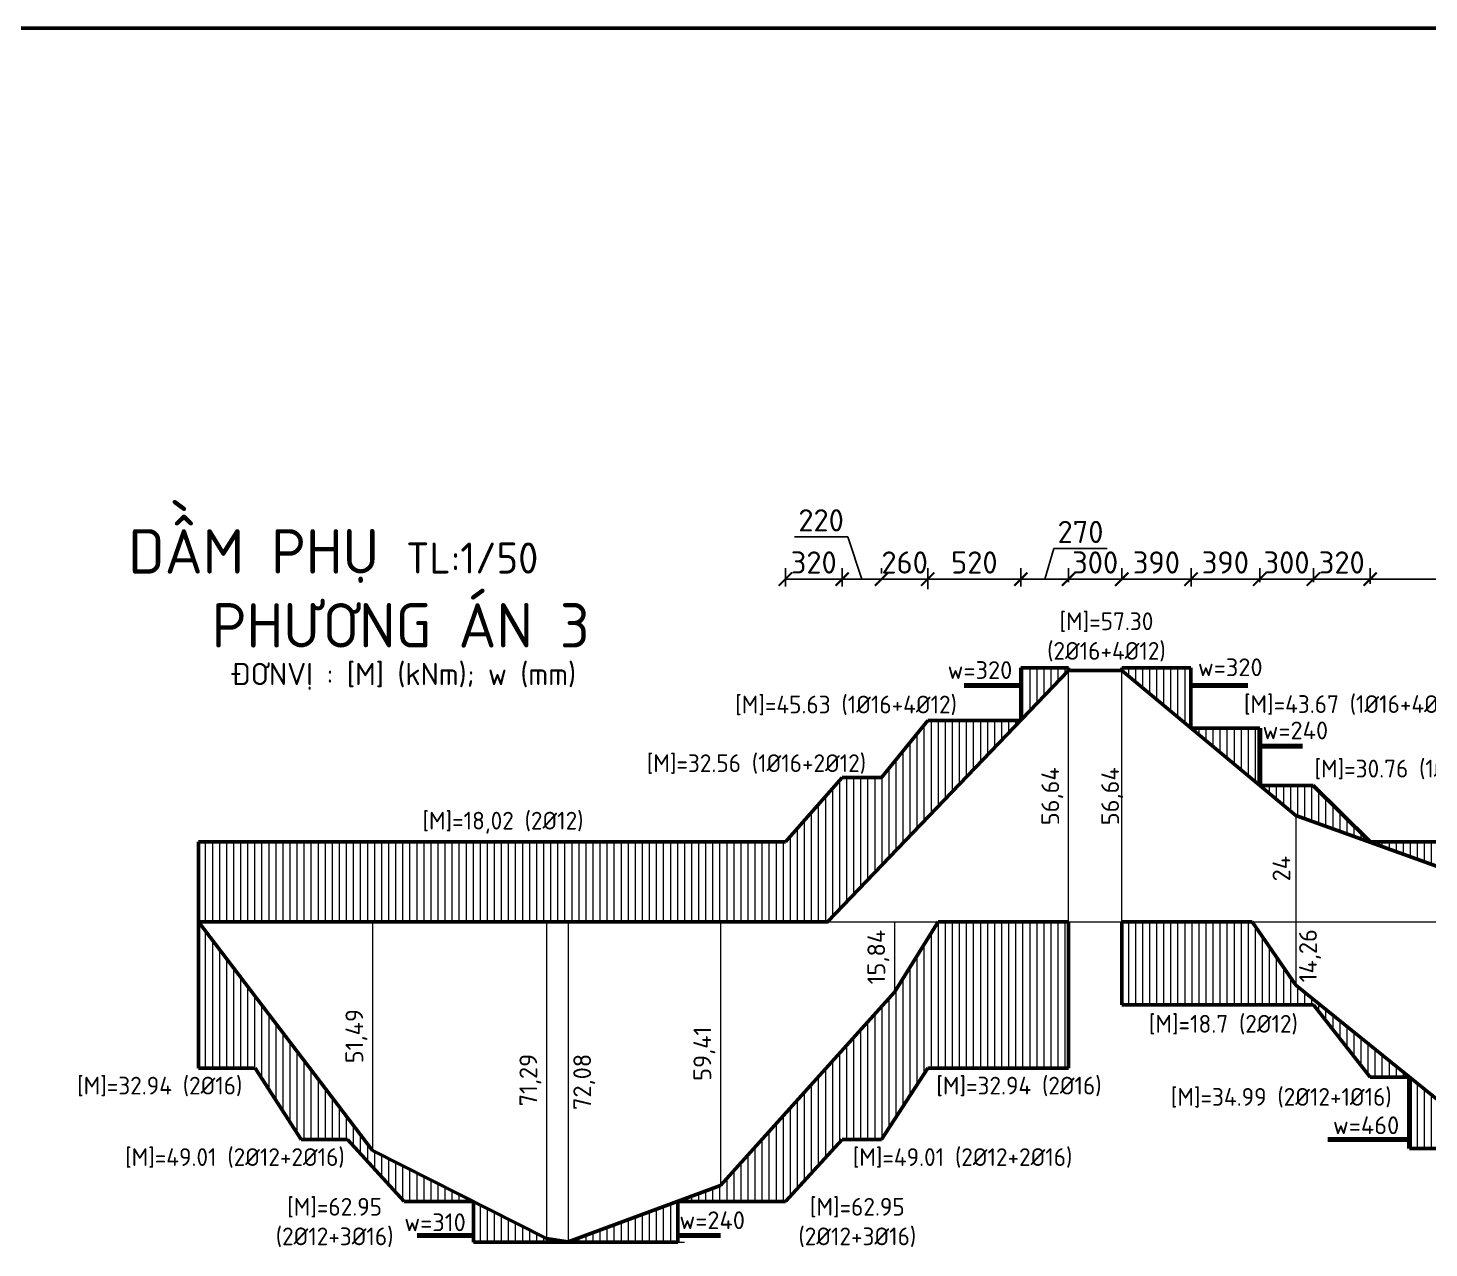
# Model space of a CAD drawing. Header units: millimetres. Extents: x 0 to 4970, y -594 to 1412.
# Drawn here: x 2955 to 3112.8, y 443.3 to 580.8 of the extents above; entities that cross this region are included whole.
import ezdxf

# ---------------------------------------------------------------- set-up
doc = ezdxf.new("R2010")
doc.units = ezdxf.units.MM
doc.header["$LTSCALE"] = 0.35
doc.header["$PDMODE"] = 3
doc.layers.get('0').update_dxf_attribs({"lineweight": 50})
for name, color, linetype, lineweight in [('Cot thep', 2, 'Continuous', 70), ('Cotthepcat', 3, 'Continuous', 70), ('DuongBaoBieuDo', 2, 'Continuous', 50), ('Kich Thuoc', 1, 'Continuous', 20), ('Ky Hieu', 4, 'Continuous', 20), ('Text', 40, 'Continuous', 20)]:
    doc.layers.add(name, color=color, linetype=linetype, lineweight=lineweight)
doc.styles.get("Standard").update_dxf_attribs({"font": 'isocpeur.ttf'})
doc.styles.add('VN', font='')
doc.styles.get('VN').set_extended_font_data('TCVN 7284')
doc.dimstyles.new('Dim50', dxfattribs={"dimtxt": 2.5, "dimasz": 1.5, "dimexe": 1.25, "dimexo": 0.625, "dimtad": 1, "dimlfac": 50, "dimtxsty": 'Standard', "dimblk": 'ARCHTICK', "dimcen": 2.5, "dimadec": 0, "dimazin": 0, "dimtfac": 1, "dimtmove": 0, "dimatfit": 3, "dimfxl": 1, "dimarcsym": 0})
doc.dimstyles.new('Dim50KT', dxfattribs={"dimtxt": 2.5, "dimasz": 1.5, "dimexe": 1.25, "dimexo": 0.625, "dimtad": 1, "dimlfac": 50, "dimtxsty": 'Standard', "dimblk": 'ARCHTICK', "dimcen": 2.5, "dimse1": 1, "dimse2": 1, "dimsd1": 1, "dimsd2": 1, "dimadec": 0, "dimazin": 0, "dimtfac": 1, "dimtmove": 0, "dimatfit": 3, "dimfxl": 1, "dimarcsym": 0})
doc.dimstyles.new('DimBDB2', dxfattribs={"dimtxt": 2, "dimasz": 1.5, "dimexe": 1.25, "dimexo": 0.625, "dimtad": 1, "dimlfac": 2, "dimtxsty": 'Standard', "dimblk": 'ARCHTICK', "dimcen": 2.5, "dimse1": 1, "dimse2": 1, "dimsd1": 1, "dimsd2": 1, "dimadec": 0, "dimazin": 0, "dimtfac": 1, "dimtmove": 0, "dimatfit": 3, "dimfxl": 1, "dimarcsym": 0})

# ---------------------------------------------------------------- blocks, each defined once
blk = doc.blocks.new('*D934')
at = {"layer": 'Defpoints', "color": 0}
for p in [(3060.36, 506.83), (3066.76, 506.83), (3066.76, 503.67)]:
    blk.add_point(p, dxfattribs=at)
at = {"layer": 'Kich Thuoc', "color": 0, "insert": (3062.2, 508.45), "char_height": 2.5, "attachment_point": 5}
blk.add_mtext('{\\H0.8x;w=320}', dxfattribs=at)
blk = doc.blocks.new('_ArchTick')
at = {"color": 0, "linetype": 'ByBlock', "const_width": 0.15}
blk.add_lwpolyline([(-0.5, -0.5), (0.5, 0.5)], dxfattribs=at)
blk = doc.blocks.new('*D1028')
at = {"layer": 'Defpoints', "color": 0}
for p in [(2993.78, 480.07), (2993.78, 454.32), (2993.78, 454.32)]:
    blk.add_point(p, dxfattribs=at)
at = {"layer": 'Kich Thuoc', "color": 0, "insert": (2991.96, 467.2), "char_height": 2, "attachment_point": 5, "rotation": 90}
blk.add_mtext('51,49', dxfattribs=at)
blk = doc.blocks.new('*D1029')
at = {"layer": 'Defpoints', "color": 0}
for p in [(3013.38, 480.07), (3013.38, 444.42), (3013.38, 444.42)]:
    blk.add_point(p, dxfattribs=at)
at = {"layer": 'Kich Thuoc', "color": 0, "insert": (3011.56, 462.25), "char_height": 2, "attachment_point": 5, "rotation": 90}
blk.add_mtext('71,29', dxfattribs=at)
blk = doc.blocks.new('*D1030')
at = {"layer": 'Defpoints', "color": 0}
for p in [(3015.83, 480.07), (3015.83, 444.03), (3019.45, 444.03)]:
    blk.add_point(p, dxfattribs=at)
at = {"layer": 'Kich Thuoc', "color": 0, "insert": (3017.63, 462.05), "char_height": 2, "attachment_point": 5, "rotation": 90}
blk.add_mtext('72,08', dxfattribs=at)
blk = doc.blocks.new('*D1031')
at = {"layer": 'Defpoints', "color": 0}
for p in [(3032.98, 480.07), (3032.98, 450.36), (3032.98, 450.36)]:
    blk.add_point(p, dxfattribs=at)
at = {"layer": 'Kich Thuoc', "color": 0, "insert": (3031.16, 465.22), "char_height": 2, "attachment_point": 5, "rotation": 90}
blk.add_mtext('59,41', dxfattribs=at)
blk = doc.blocks.new('*D1032')
at = {"layer": 'Defpoints', "color": 0}
for p in [(3052.58, 480.07), (3052.58, 472.15), (3052.58, 472.15)]:
    blk.add_point(p, dxfattribs=at)
at = {"layer": 'Kich Thuoc', "color": 0, "insert": (3050.76, 476.11), "char_height": 2, "attachment_point": 5, "rotation": 90}
blk.add_mtext('15,84', dxfattribs=at)
blk = doc.blocks.new('*D1033')
at = {"layer": 'Defpoints', "color": 0}
for p in [(3072.18, 508.39), (3072.18, 480.07), (3072.18, 480.07)]:
    blk.add_point(p, dxfattribs=at)
at = {"layer": 'Kich Thuoc', "color": 0, "insert": (3070.36, 494.23), "char_height": 2, "attachment_point": 5, "rotation": 90}
blk.add_mtext('56,64', dxfattribs=at)
blk = doc.blocks.new('*D1034')
at = {"layer": 'Defpoints', "color": 0}
for p in [(3078.18, 508.39), (3078.18, 480.07), (3078.92, 480.07)]:
    blk.add_point(p, dxfattribs=at)
at = {"layer": 'Kich Thuoc', "color": 0, "insert": (3077.1, 494.23), "char_height": 2, "attachment_point": 5, "rotation": 90}
blk.add_mtext('56,64', dxfattribs=at)
blk = doc.blocks.new('*D1035')
at = {"layer": 'Defpoints', "color": 0}
for p in [(3097.78, 492.07), (3097.78, 480.07), (3097.78, 480.07)]:
    blk.add_point(p, dxfattribs=at)
at = {"layer": 'Kich Thuoc', "color": 0, "insert": (3096.16, 486.07), "char_height": 2, "attachment_point": 5, "rotation": 90}
blk.add_mtext('24', dxfattribs=at)
blk = doc.blocks.new('*D1036')
at = {"layer": 'Defpoints', "color": 0}
for p in [(3097.78, 480.07), (3098.55, 472.94), (3101.22, 472.94)]:
    blk.add_point(p, dxfattribs=at)
at = {"layer": 'Kich Thuoc', "color": 0, "insert": (3099.39, 476.26), "char_height": 2, "attachment_point": 5, "rotation": 90}
blk.add_mtext('14,26', dxfattribs=at)
blk = doc.blocks.new('*D937')
at = {"layer": 'Defpoints', "color": 0}
for p in [(3066.81, 518.69), (3066.81, 517.88), (3056.32, 516.94)]:
    blk.add_point(p, dxfattribs=at)
at = {"layer": 'Kich Thuoc', "color": 0, "lineweight": -2}
for p, q in [((3056.32, 517.56), (3056.32, 519.94)), ((3066.81, 518.51), (3066.81, 519.94)), ((3056.32, 518.69), (3066.81, 518.69))]:
    blk.add_line(p, q, dxfattribs=at)
at = {"layer": 'Kich Thuoc', "color": 0, "lineweight": -2, "xscale": 1.5, "yscale": 1.5, "zscale": 1.5, "rotation": 180}
blk.add_blockref('_ArchTick', (3056.32, 518.69), dxfattribs=at)
at = {"layer": 'Kich Thuoc', "color": 0, "lineweight": -2, "xscale": 1.5, "yscale": 1.5, "zscale": 1.5}
blk.add_blockref('_ArchTick', (3066.81, 518.69), dxfattribs=at)
at = {"layer": 'Kich Thuoc', "color": 0, "insert": (3061.57, 520.57), "char_height": 2.5, "attachment_point": 5}
blk.add_mtext('520', dxfattribs=at)
blk = doc.blocks.new('*D938')
at = {"layer": 'Defpoints', "color": 0}
for p in [(3072.18, 518.69), (3072.18, 517.73), (3066.81, 517.26)]:
    blk.add_point(p, dxfattribs=at)
at = {"layer": 'Kich Thuoc', "color": 0, "lineweight": -2}
for p, q in [((3069.5, 518.69), (3070.53, 522.13)), ((3070.53, 522.13), (3076.53, 522.13)), ((3066.81, 517.88), (3066.81, 519.94)), ((3072.18, 518.35), (3072.18, 519.94)), ((3066.81, 518.69), (3072.18, 518.69))]:
    blk.add_line(p, q, dxfattribs=at)
at = {"layer": 'Kich Thuoc', "color": 0, "lineweight": -2, "xscale": 1.5, "yscale": 1.5, "zscale": 1.5, "rotation": 180}
blk.add_blockref('_ArchTick', (3066.81, 518.69), dxfattribs=at)
at = {"layer": 'Kich Thuoc', "color": 0, "lineweight": -2, "xscale": 1.5, "yscale": 1.5, "zscale": 1.5}
blk.add_blockref('_ArchTick', (3072.18, 518.69), dxfattribs=at)
at = {"layer": 'Kich Thuoc', "color": 0, "insert": (3073.53, 524.01), "char_height": 2.5, "attachment_point": 5}
blk.add_mtext('270', dxfattribs=at)
blk = doc.blocks.new('*D939')
at = {"layer": 'Defpoints', "color": 0}
for p in [(3072.18, 517.73), (3078.18, 518.69), (3078.18, 517.94)]:
    blk.add_point(p, dxfattribs=at)
at = {"layer": 'Kich Thuoc', "color": 0, "lineweight": -2}
for p, q in [((3072.18, 518.35), (3072.18, 519.94)), ((3078.18, 518.57), (3078.18, 519.94)), ((3072.18, 518.69), (3078.18, 518.69))]:
    blk.add_line(p, q, dxfattribs=at)
at = {"layer": 'Kich Thuoc', "color": 0, "lineweight": -2, "xscale": 1.5, "yscale": 1.5, "zscale": 1.5, "rotation": 180}
blk.add_blockref('_ArchTick', (3072.18, 518.69), dxfattribs=at)
at = {"layer": 'Kich Thuoc', "color": 0, "lineweight": -2, "xscale": 1.5, "yscale": 1.5, "zscale": 1.5}
blk.add_blockref('_ArchTick', (3078.18, 518.69), dxfattribs=at)
at = {"layer": 'Kich Thuoc', "color": 0, "insert": (3075.18, 520.57), "char_height": 2.5, "attachment_point": 5}
blk.add_mtext('300', dxfattribs=at)
blk = doc.blocks.new('*D940')
at = {"layer": 'Defpoints', "color": 0}
for p in [(3085.98, 517.85), (3093.72, 518.69), (3093.72, 517.85)]:
    blk.add_point(p, dxfattribs=at)
at = {"layer": 'Kich Thuoc', "color": 0, "lineweight": -2}
for p, q in [((3085.98, 518.47), (3085.98, 519.94)), ((3093.72, 518.47), (3093.72, 519.94)), ((3085.98, 518.69), (3093.72, 518.69))]:
    blk.add_line(p, q, dxfattribs=at)
at = {"layer": 'Kich Thuoc', "color": 0, "lineweight": -2, "xscale": 1.5, "yscale": 1.5, "zscale": 1.5, "rotation": 180}
blk.add_blockref('_ArchTick', (3085.98, 518.69), dxfattribs=at)
at = {"layer": 'Kich Thuoc', "color": 0, "lineweight": -2, "xscale": 1.5, "yscale": 1.5, "zscale": 1.5}
blk.add_blockref('_ArchTick', (3093.72, 518.69), dxfattribs=at)
at = {"layer": 'Kich Thuoc', "color": 0, "insert": (3089.85, 520.57), "char_height": 2.5, "attachment_point": 5}
blk.add_mtext('390', dxfattribs=at)
blk = doc.blocks.new('*D941')
at = {"layer": 'Defpoints', "color": 0}
for p in [(3150.03, 518.69), (3106.16, 517.52), (3150.03, 517.19)]:
    blk.add_point(p, dxfattribs=at)
at = {"layer": 'Kich Thuoc', "color": 0, "lineweight": -2}
for p, q in [((3106.16, 518.15), (3106.16, 519.94)), ((3150.03, 517.81), (3150.03, 519.94)), ((3106.16, 518.69), (3150.03, 518.69))]:
    blk.add_line(p, q, dxfattribs=at)
at = {"layer": 'Kich Thuoc', "color": 0, "lineweight": -2, "xscale": 1.5, "yscale": 1.5, "zscale": 1.5, "rotation": 180}
blk.add_blockref('_ArchTick', (3106.16, 518.69), dxfattribs=at)
at = {"layer": 'Kich Thuoc', "color": 0, "lineweight": -2, "xscale": 1.5, "yscale": 1.5, "zscale": 1.5}
blk.add_blockref('_ArchTick', (3150.03, 518.69), dxfattribs=at)
at = {"layer": 'Kich Thuoc', "color": 0, "insert": (3128.09, 520.57), "char_height": 2.5, "attachment_point": 5}
blk.add_mtext('2190', dxfattribs=at)
blk = doc.blocks.new('*D992')
at = {"layer": 'Defpoints', "color": 0}
for p in [(3088.56, 507.06), (3094.96, 507.06), (3094.96, 503.9)]:
    blk.add_point(p, dxfattribs=at)
at = {"layer": 'Kich Thuoc', "color": 0, "insert": (3090.4, 510.43), "char_height": 2.5, "attachment_point": 5}
blk.add_mtext('{\\H0.8x;\\Pw=320}', dxfattribs=at)
blk = doc.blocks.new('*D993')
at = {"layer": 'Defpoints', "color": 0}
for p in [(3046.68, 518.69), (3040.28, 517.24), (3046.68, 517.24)]:
    blk.add_point(p, dxfattribs=at)
at = {"layer": 'Kich Thuoc', "color": 0, "lineweight": -2}
for p, q in [((3040.28, 517.86), (3040.28, 519.94)), ((3046.68, 517.86), (3046.68, 519.94)), ((3040.28, 518.69), (3046.68, 518.69))]:
    blk.add_line(p, q, dxfattribs=at)
at = {"layer": 'Kich Thuoc', "color": 0, "lineweight": -2, "xscale": 1.5, "yscale": 1.5, "zscale": 1.5, "rotation": 180}
blk.add_blockref('_ArchTick', (3040.28, 518.69), dxfattribs=at)
at = {"layer": 'Kich Thuoc', "color": 0, "lineweight": -2, "xscale": 1.5, "yscale": 1.5, "zscale": 1.5}
blk.add_blockref('_ArchTick', (3046.68, 518.69), dxfattribs=at)
at = {"layer": 'Kich Thuoc', "color": 0, "insert": (3043.48, 520.57), "char_height": 2.5, "attachment_point": 5}
blk.add_mtext('320', dxfattribs=at)
blk = doc.blocks.new('_None')
blk = doc.blocks.new('*D994')
at = {"layer": 'Defpoints', "color": 0}
for p in [(3051.12, 518.69), (3051.12, 518.69), (3046.68, 517.24)]:
    blk.add_point(p, dxfattribs=at)
at = {"layer": 'Kich Thuoc', "color": 0, "lineweight": -2}
for p, q in [((3047.31, 523.45), (3041.31, 523.45)), ((3048.9, 518.69), (3047.31, 523.45)), ((3046.68, 517.86), (3046.68, 519.94)), ((3051.12, 519.32), (3051.12, 519.94)), ((3046.68, 518.69), (3051.12, 518.69))]:
    blk.add_line(p, q, dxfattribs=at)
at = {"layer": 'Kich Thuoc', "color": 0, "lineweight": -2, "xscale": 1.5, "yscale": 1.5, "zscale": 1.5, "rotation": 180}
blk.add_blockref('_ArchTick', (3046.68, 518.69), dxfattribs=at)
at = {"layer": 'Kich Thuoc', "color": 0, "lineweight": -2, "xscale": 1.5, "yscale": 1.5, "zscale": 1.5}
blk.add_blockref('_ArchTick', (3051.12, 518.69), dxfattribs=at)
at = {"layer": 'Kich Thuoc', "color": 0, "insert": (3044.31, 525.32), "char_height": 2.5, "attachment_point": 5}
blk.add_mtext('220', dxfattribs=at)
blk = doc.blocks.new('*D995')
at = {"layer": 'Defpoints', "color": 0}
for p in [(3051.12, 518.69), (3056.32, 518.69), (3056.32, 518.69)]:
    blk.add_point(p, dxfattribs=at)
at = {"layer": 'Kich Thuoc', "color": 0, "lineweight": -2}
for p, q in [((3051.12, 519.32), (3051.12, 519.94)), ((3056.32, 519.32), (3056.32, 519.94)), ((3051.12, 518.69), (3056.32, 518.69))]:
    blk.add_line(p, q, dxfattribs=at)
at = {"layer": 'Kich Thuoc', "color": 0, "lineweight": -2, "xscale": 1.5, "yscale": 1.5, "zscale": 1.5, "rotation": 180}
blk.add_blockref('_ArchTick', (3051.12, 518.69), dxfattribs=at)
at = {"layer": 'Kich Thuoc', "color": 0, "lineweight": -2, "xscale": 1.5, "yscale": 1.5, "zscale": 1.5}
blk.add_blockref('_ArchTick', (3056.32, 518.69), dxfattribs=at)
at = {"layer": 'Kich Thuoc', "color": 0, "insert": (3053.72, 520.57), "char_height": 2.5, "attachment_point": 5}
blk.add_mtext('260', dxfattribs=at)
blk = doc.blocks.new('*D996')
at = {"layer": 'Defpoints', "color": 0}
for p in [(3078.18, 518.57), (3085.98, 518.69), (3085.98, 517.22)]:
    blk.add_point(p, dxfattribs=at)
at = {"layer": 'Kich Thuoc', "color": 0, "lineweight": -2}
for p, q in [((3078.18, 519.19), (3078.18, 519.94)), ((3085.98, 517.85), (3085.98, 519.94)), ((3078.18, 518.69), (3085.98, 518.69))]:
    blk.add_line(p, q, dxfattribs=at)
at = {"layer": 'Kich Thuoc', "color": 0, "lineweight": -2, "xscale": 1.5, "yscale": 1.5, "zscale": 1.5, "rotation": 180}
blk.add_blockref('_ArchTick', (3078.18, 518.69), dxfattribs=at)
at = {"layer": 'Kich Thuoc', "color": 0, "lineweight": -2, "xscale": 1.5, "yscale": 1.5, "zscale": 1.5}
blk.add_blockref('_ArchTick', (3085.98, 518.69), dxfattribs=at)
at = {"layer": 'Kich Thuoc', "color": 0, "insert": (3082.08, 520.57), "char_height": 2.5, "attachment_point": 5}
blk.add_mtext('390', dxfattribs=at)
blk = doc.blocks.new('*D997')
at = {"layer": 'Defpoints', "color": 0}
for p in [(3093.72, 517.74), (3099.76, 518.69), (3099.76, 517.74)]:
    blk.add_point(p, dxfattribs=at)
at = {"layer": 'Kich Thuoc', "color": 0, "lineweight": -2}
for p, q in [((3093.72, 518.36), (3093.72, 519.94)), ((3099.76, 518.36), (3099.76, 519.94)), ((3093.72, 518.69), (3099.76, 518.69))]:
    blk.add_line(p, q, dxfattribs=at)
at = {"layer": 'Kich Thuoc', "color": 0, "lineweight": -2, "xscale": 1.5, "yscale": 1.5, "zscale": 1.5, "rotation": 180}
blk.add_blockref('_ArchTick', (3093.72, 518.69), dxfattribs=at)
at = {"layer": 'Kich Thuoc', "color": 0, "lineweight": -2, "xscale": 1.5, "yscale": 1.5, "zscale": 1.5}
blk.add_blockref('_ArchTick', (3099.76, 518.69), dxfattribs=at)
at = {"layer": 'Kich Thuoc', "color": 0, "insert": (3096.74, 520.57), "char_height": 2.5, "attachment_point": 5}
blk.add_mtext('300', dxfattribs=at)
blk = doc.blocks.new('*D998')
at = {"layer": 'Defpoints', "color": 0}
for p in [(3099.76, 518.69), (3106.16, 518.69), (3106.16, 518.69)]:
    blk.add_point(p, dxfattribs=at)
at = {"layer": 'Kich Thuoc', "color": 0, "lineweight": -2}
for p, q in [((3099.76, 519.32), (3099.76, 519.94)), ((3106.16, 519.32), (3106.16, 519.94)), ((3099.76, 518.69), (3106.16, 518.69))]:
    blk.add_line(p, q, dxfattribs=at)
at = {"layer": 'Kich Thuoc', "color": 0, "lineweight": -2, "xscale": 1.5, "yscale": 1.5, "zscale": 1.5, "rotation": 180}
blk.add_blockref('_ArchTick', (3099.76, 518.69), dxfattribs=at)
at = {"layer": 'Kich Thuoc', "color": 0, "lineweight": -2, "xscale": 1.5, "yscale": 1.5, "zscale": 1.5}
blk.add_blockref('_ArchTick', (3106.16, 518.69), dxfattribs=at)
at = {"layer": 'Kich Thuoc', "color": 0, "insert": (3102.96, 520.57), "char_height": 2.5, "attachment_point": 5}
blk.add_mtext('320', dxfattribs=at)
blk = doc.blocks.new('*D1007')
at = {"layer": 'Defpoints', "color": 0}
for p in [(3095.33, 500.02), (3100.13, 500.02), (3100.13, 500.02)]:
    blk.add_point(p, dxfattribs=at)
at = {"layer": 'Kich Thuoc', "color": 0, "insert": (3097.73, 501.65), "char_height": 2.5, "attachment_point": 5}
blk.add_mtext('{\\H0.8x;w=240}', dxfattribs=at)
blk = doc.blocks.new('*D1012')
at = {"layer": 'Defpoints', "color": 0}
for p in [(3101.48, 455.54), (3110.68, 455.54), (3110.68, 455.54)]:
    blk.add_point(p, dxfattribs=at)
at = {"layer": 'Kich Thuoc', "color": 0, "insert": (3105.7, 457.16), "char_height": 2.5, "attachment_point": 5}
blk.add_mtext('{\\H0.8x;w=460}', dxfattribs=at)
blk = doc.blocks.new('*D1014')
at = {"layer": 'Defpoints', "color": 0}
for p in [(3026.22, 444.84), (3038.62, 444.84), (3038.62, 444.84)]:
    blk.add_point(p, dxfattribs=at)
at = {"layer": 'Kich Thuoc', "color": 0, "insert": (3032.04, 446.46), "char_height": 2.5, "attachment_point": 5}
blk.add_mtext('{\\H0.8x;w=240}', dxfattribs=at)
blk = doc.blocks.new('*D1015')
at = {"layer": 'Defpoints', "color": 0}
for p in [(2997.52, 444.61), (3004.12, 444.61), (3004.12, 444.61)]:
    blk.add_point(p, dxfattribs=at)
at = {"layer": 'Kich Thuoc', "color": 0, "insert": (3000.82, 446.23), "char_height": 2.5, "attachment_point": 5}
blk.add_mtext('{\\H0.8x;w=310}', dxfattribs=at)

msp = doc.modelspace()

# ---------------------------------------------------------------- hatches: boundary and pattern name
at = {"layer": 'Ky Hieu'}
h = msp.add_hatch(dxfattribs=at)
h.set_pattern_fill('LINE', color=256, scale=0.25, angle=90, style=0)
h.paths.add_polyline_path([(3072.18074, 508.388317), (3072.18074, 508.718317), (3066.809782, 508.718317), (3066.809782, 502.785078)])
h.paths.add_polyline_path([(3066.774546, 502.748317), (3056.324735, 502.748317), (3051.124735, 496.348317), (3046.682613, 496.348317), (3040.282613, 489.078317), (2974.18074, 489.078317), (2974.18074, 480.068317), (3045.03474, 480.068317)])
h = msp.add_hatch(dxfattribs=at)
h.set_pattern_fill('LINE', color=256, scale=0.25, angle=90, style=0)
h.paths.add_polyline_path([(3156.58074, 490.883317), (3163.027369, 495.468317), (3156.433148, 495.468317), (3150.033148, 489.078317), (3106.155123, 489.078317), (3106.093365, 489.078317), (3117.38074, 485.018317), (3136.98074, 483.868317)])
h.paths.add_polyline_path([(3099.755123, 495.448317), (3093.721427, 495.448317), (3097.78074, 492.068317), (3106.093365, 489.078317), (3106.155123, 489.078317)])
h.paths.add_polyline_path([(3093.721427, 501.898317), (3085.975103, 501.898317), (3093.721427, 495.448317)])
h.paths.add_polyline_path([(3085.975103, 508.718317), (3078.18074, 508.718317), (3078.18074, 508.388317), (3085.975103, 501.898317)])
h = msp.add_hatch(dxfattribs=at)
h.set_pattern_fill('LINE', color=256, scale=0.25, angle=90, style=0)
h.paths.add_polyline_path([(3176.18074, 480.068317), (3161.48074, 480.068317), (3156.58074, 472.938317), (3143.761549, 462.578317), (3150.033148, 462.578317), (3156.409647, 470.718317), (3176.18074, 470.718317)])
h.paths.add_polyline_path([(3143.761549, 462.578317), (3136.98074, 457.098317), (3127.18074, 455.313317), (3117.38074, 457.098317), (3110.599932, 462.578317), (3110.599932, 454.558317), (3143.761549, 454.558317)])
h.paths.add_polyline_path([(3097.78074, 472.938317), (3092.88074, 480.068317), (3078.18074, 480.068317), (3078.18074, 470.718317), (3099.778624, 470.718317), (3106.155123, 462.578317), (3110.599932, 462.578317)])
h.paths.add_polyline_path([(3072.18074, 480.068317), (3057.48074, 480.068317), (3052.58074, 472.148317), (3032.98074, 450.363317), (3028.175492, 448.588317), (3040.282613, 448.588317), (3046.682613, 455.568317), (3051.124735, 455.568317), (3056.324735, 463.598317), (3072.18074, 463.598317)])
h.paths.add_polyline_path([(3028.175492, 448.588317), (3015.83074, 444.028317), (3013.38074, 444.423317), (3005.134882, 448.588317), (3005.134882, 443.988317), (3028.175492, 443.988317)])
h.paths.add_polyline_path([(2993.78074, 454.323317), (2974.18074, 480.068317), (2974.18074, 463.598317), (2980.541781, 463.598317), (2985.741781, 455.568317), (2990.941781, 455.568317), (2997.341781, 448.588317), (3005.134882, 448.588317)])

# ---------------------------------------------------------------- linework, layer by layer
msp.add_lwpolyline([(2818.034468, 580.785388), (3356.07698, 580.785388), (3356.07698, 139.638217), (2818.034468, 139.638217)], close=True)
at = {"layer": 'Cot thep'}
for p, q in [((3093.721427, 495.448317), (3093.721427, 501.898317)), ((3110.599932, 462.578317), (3110.599932, 454.558317))]:
    msp.add_line(p, q, dxfattribs=at)
at = {"layer": 'Cotthepcat'}
for p, q in [((3066.809782, 506.718317), (3060.409782, 506.718317)), ((3085.975103, 506.718317), (3092.375103, 506.718317)), ((3093.721427, 499.867428), (3098.521427, 499.867428)), ((3101.399932, 455.546798), (3110.599932, 455.546798)), ((3005.018644, 444.760159), (2998.818644, 444.760159)), ((3028.175492, 444.760159), (3032.975492, 444.760159))]:
    msp.add_line(p, q, dxfattribs=at)
at = {"layer": 'DuongBaoBieuDo'}
for p, q in [((3066.809782, 502.748317), (3066.809782, 508.718317)), ((3072.18074, 508.718317), (3066.809782, 508.718317)), ((3066.809782, 508.718317), (3066.809782, 502.748317)), ((3072.18074, 508.388317), (3072.18074, 508.718317)), ((3078.18074, 508.718317), (3085.975103, 508.718317)), ((3078.18074, 508.388317), (3078.18074, 508.718317)), ((3085.975103, 501.898317), (3085.975103, 508.718317)), ((3085.975103, 501.898317), (3085.975103, 508.718317)), ((3056.324735, 502.748317), (3051.124735, 496.348317)), ((3056.324735, 502.748317), (3051.124735, 496.348317)), ((3056.324735, 502.748317), (3066.809782, 502.748317)), ((3066.809782, 502.748317), (3056.324735, 502.748317)), ((3092.640544, 501.898317), (3085.975103, 501.898317)), ((3093.721427, 501.898317), (3085.975103, 501.898317)), ((3093.721427, 495.448317), (3093.721427, 501.898317)), ((3046.682613, 496.348317), (3040.282613, 489.078317)), ((3046.675795, 496.348317), (3040.282613, 489.078317)), ((3046.675795, 496.348317), (3051.117918, 496.348317)), ((3051.124735, 496.348317), (3046.675795, 496.348317)), ((3099.755123, 495.448317), (3093.721427, 495.448317)), ((3099.755123, 495.448317), (3093.721427, 495.448317)), ((3106.155123, 489.078317), (3099.755123, 495.448317)), ((3106.155123, 489.078317), (3099.755123, 495.448317)), ((2974.18074, 489.078317), (3040.282613, 489.078317)), ((3040.282613, 489.078317), (2974.18074, 489.078317)), ((2974.18074, 489.078317), (2974.18074, 480.068317)), ((3150.033148, 489.078317), (3106.155123, 489.078317)), ((3150.033148, 489.078317), (3106.155123, 489.078317)), ((2974.18074, 480.068317), (2974.18074, 463.598317)), ((2974.18074, 480.068317), (2993.78074, 454.323317)), ((2974.18074, 480.068317), (2974.18074, 463.598317)), ((3052.58074, 472.148317), (3057.48074, 480.068317)), ((3057.48074, 480.068317), (3072.18074, 480.068317)), ((3072.18074, 480.068317), (3072.18074, 463.598317)), ((3078.18074, 480.068317), (3092.88074, 480.068317)), ((3078.18074, 480.068317), (3078.18074, 470.718317)), ((3092.88074, 480.068317), (3097.78074, 472.938317)), ((3032.98074, 450.363317), (3052.58074, 472.148317)), ((3097.78074, 472.938317), (3117.38074, 457.098317)), ((3099.778624, 470.718317), (3078.18074, 470.718317)), ((3106.155123, 462.578317), (3099.778624, 470.718317)), ((3099.778624, 470.718317), (3106.155123, 462.578317)), ((2974.18074, 463.598317), (2980.541781, 463.598317)), ((2980.541781, 463.598317), (2985.741781, 455.568317)), ((3056.324735, 463.598317), (3051.124735, 455.568317)), ((3056.324735, 463.598317), (3072.18074, 463.598317)), ((3106.155123, 462.578317), (3110.599932, 462.578317)), ((3106.155123, 462.578317), (3110.599932, 462.578317)), ((3110.599932, 462.578317), (3110.599932, 454.558317)), ((2985.741781, 455.568317), (2990.941781, 455.568317)), ((2990.941781, 455.568317), (2997.341781, 448.588317)), ((3046.682613, 455.568317), (3040.282613, 448.588317)), ((3046.682613, 455.568317), (3051.124735, 455.568317)), ((3110.599932, 454.558317), (3143.761549, 454.558317)), ((3110.599932, 454.558317), (3143.761549, 454.558317)), ((2993.78074, 454.323317), (3013.38074, 444.423317)), ((3015.83074, 444.028317), (3032.98074, 450.363317)), ((2997.341781, 448.588317), (3005.134882, 448.588317)), ((3005.134882, 448.588317), (3005.134882, 443.988317)), ((3028.175492, 448.588317), (3028.175492, 443.988317)), ((3028.175492, 443.988317), (3028.175492, 448.588317)), ((3028.175492, 448.588317), (3040.282613, 448.588317)), ((3005.134882, 443.988317), (3028.175492, 443.988317)), ((3013.38074, 444.423317), (3015.83074, 444.028317))]:
    msp.add_line(p, q, dxfattribs=at)
msp.add_lwpolyline([(3231.18074, 482.643317), (3221.38074, 482.643317), (3201.78074, 490.128317), (3182.18074, 504.823317), (3176.18074, 504.823317), (3156.58074, 490.883317), (3136.98074, 483.868317), (3117.38074, 485.018317), (3097.78074, 492.068317), (3078.18074, 508.388317), (3072.18074, 508.388317), (3045.03474, 480.068317), (2974.18074, 480.068317)], dxfattribs=at)
at = {"layer": 'Kich Thuoc'}
for p, q in [((2974.18074, 480.068317), (3078.18074, 480.068317)), ((3078.18074, 480.068317), (3182.18074, 480.068317))]:
    msp.add_line(p, q, dxfattribs=at)
at = {"layer": 'Ky Hieu'}
for p, q in [((3045.03474, 480.068317), (3072.18074, 508.388317)), ((3072.18074, 480.068317), (3072.18074, 508.388317)), ((3072.18074, 508.388317), (3078.18074, 508.388317)), ((3078.18074, 508.388317), (3097.78074, 492.068317)), ((3078.18074, 480.068317), (3078.18074, 508.388317)), ((3097.78074, 492.068317), (3097.78074, 480.068317)), ((3097.78074, 492.068317), (3117.38074, 485.018317)), ((2993.78074, 454.323317), (2974.18074, 480.068317)), ((2993.78074, 480.068317), (2993.78074, 454.323317)), ((3013.38074, 480.068317), (3013.38074, 444.423317)), ((3015.83074, 480.068317), (3015.83074, 444.028317)), ((3032.98074, 480.068317), (3032.98074, 450.363317)), ((3052.58074, 480.068317), (3052.58074, 472.148317)), ((3052.58074, 472.148317), (3057.48074, 480.068317)), ((3092.88074, 480.068317), (3097.78074, 472.938317)), ((3097.78074, 480.068317), (3097.78074, 472.938317)), ((3052.58074, 472.148317), (3032.98074, 450.363317)), ((3097.78074, 472.938317), (3117.38074, 457.098317)), ((2993.78074, 454.323317), (3013.38074, 444.423317)), ((3015.83074, 444.028317), (3032.98074, 450.363317)), ((3009.60774, 443.988317), (3028.91636, 443.988317)), ((3013.38074, 444.423317), (3015.83074, 444.028317))]:
    msp.add_line(p, q, dxfattribs=at)

# ---------------------------------------------------------------- texts
at = {"layer": 'Text', "style": 'VN'}
for s, insert, char_height, width, attachment_point in [('^IDẦM PHỤ {\\H0.7x;TL:1/50\\P}      PHƯƠNG ÁN 3', (2987.84076, 510.976436), 5, 119.00779123, 8), ('[M]=57.30 \\P(2%%C16+4%%C12)', (3076.454376, 512.177651), 2, 28.27522987, 5), ('ĐƠNVỊ : [M] (kNm); w (mm)', (2997.281471, 507.740845), 2.5, 43.36754411, 5), ('[M]=45.63 (1%%C16+4%%C12)', (3047.120549, 504.465785), 2, 27.07398563, 5), ('[M]=43.67 (1%%C16+4%%C12)', (3104.401923, 504.514123), 2, 29.00603234, 5), ('[M]=32.56 (1%%C16+2%%C12)', (3037.02209, 497.857875), 2, 26.17992641, 5), ('[M]=30.76 (1%%C16+2%%C12)', (3112.219422, 497.243954), 2, 26.23146365, 5), ('[M]=18,02 (2%%C12)', (3008.468137, 491.249276), 2, 21.56272033, 5), ('[M]=18.7 (2%%C12)', (3089.621849, 468.492139), 2, 18.21128727, 5), ('[M]=32.94 (2%%C16)', (2969.804211, 461.528974), 2, 19.68001066, 5), ('[M]=32.94 (2%%C16)', (3066.596938, 461.528974), 2, 19.68001066, 5), ('[M]=34.99 (2%%C12+1%%C16)', (3096.144321, 460.258962), 2, 26.86087861, 5), ('[M]=49.01 (2%%C12+2%%C16)', (2978.273956, 453.477848), 2, 26.50676854, 5), ('[M]=49.01 (2%%C12+2%%C16)', (3060.240663, 453.477848), 2, 26.50676854, 5), ('[M]=62.95 \\P(2%%C12+3%%C16)', (2989.506294, 446.214415), 2, 18.21128727, 5), ('[M]=62.95 \\P(2%%C12+3%%C16)', (3048.386771, 446.214415), 2, 18.21128727, 5)]:
    msp.add_mtext(s, dxfattribs=dict(at, insert=insert, char_height=char_height, width=width, attachment_point=attachment_point))

# ---------------------------------------------------------------- dimensions: what is measured, and where the dimension line sits
at = {"layer": 'Kich Thuoc'}
for base, p1, p2, text, override, picture, middle in [((3051.124735, 518.692658), (3046.682613, 517.237561), (3051.124735, 518.692658), '220', {"dimtmove": 1, "dimldrblk": 'None'}, '*D994', (3046.682613, 523.448614)), ((3056.324735, 518.692658), (3051.124735, 518.692658), (3056.324735, 518.692658), '260', {"dimtmove": 1, "dimldrblk": 'None'}, '*D995', (3053.724735, 518.692658)), ((3085.975103, 518.692658), (3078.18074, 518.567658), (3085.975103, 517.220571), '390', {"dimldrblk": 'None'}, '*D996', (3082.077922, 518.692658)), ((3099.755123, 518.692658), (3093.721427, 517.73501), (3099.755123, 517.73501), '300', {"dimldrblk": 'None'}, '*D997', (3096.738275, 518.692658))]:
    dim = msp.add_linear_dim(base=base, p1=p1, p2=p2, text=text, dimstyle='Dim50', override=override, dxfattribs=at)
    dim.commit()
    dim.dimension.update_dxf_attribs({"geometry": picture, "text_midpoint": middle, "dimtype": 160})
for base, p1, p2, text, picture, middle in [((3072.18074, 518.692658), (3066.809782, 517.259117), (3072.18074, 517.727807), '270', '*D938', (3071.151511, 524.005158)), ((3066.809782, 518.692658), (3056.324735, 516.938458), (3066.809782, 517.884117), '520', '*D937', (3061.567259, 520.567658)), ((3093.721427, 518.692658), (3085.975103, 517.845571), (3093.721427, 517.845571), '390', '*D940', (3089.848265, 520.567658)), ((3150.033148, 518.692658), (3106.155123, 517.522424), (3150.033148, 517.187311), '2190', '*D941', (3128.094136, 520.567658))]:
    dim = msp.add_linear_dim(base=base, p1=p1, p2=p2, text=text, dimstyle='Dim50', override={"dimtmove": 1}, dxfattribs=at)
    dim.commit()
    dim.dimension.update_dxf_attribs({"geometry": picture, "text_midpoint": middle})
for base, p1, p2, picture, middle in [((3046.682613, 518.692658), (3040.282613, 517.237561), (3046.682613, 517.237561), '*D993', (3043.482613, 520.567658)), ((3106.155123, 518.692658), (3099.755123, 518.692658), (3106.155123, 518.692658), '*D998', (3102.955123, 520.567658))]:
    dim = msp.add_linear_dim(base=base, p1=p1, p2=p2, dimstyle='Dim50', override={"dimldrblk": 'None'}, dxfattribs=at)
    dim.commit()
    dim.dimension.update_dxf_attribs({"geometry": picture, "text_midpoint": middle})
dim = msp.add_linear_dim(base=(3078.18074, 518.692658), p1=(3072.18074, 517.727807), p2=(3078.18074, 517.942658), dimstyle='Dim50', override={"dimtmove": 1}, dxfattribs=at)
dim.commit()
dim.dimension.update_dxf_attribs({"geometry": '*D939', "text_midpoint": (3075.18074, 518.692658), "dimtype": 160})
for base, p1, p2, text, picture, middle in [((3094.964258, 507.055382), (3088.564258, 507.055382), (3094.964258, 503.901149), '{\\H0.8x;\\Pw=320}', '*D992', (3090.397577, 507.055382)), ((3066.762889, 506.827815), (3060.362889, 506.827815), (3066.762889, 503.673581), '{\\H0.8x;w=320}', '*D934', (3062.196208, 506.827815)), ((3100.127789, 500.022059), (3095.327789, 500.022059), (3100.127789, 500.022059), '{\\H0.8x;w=<>}', '*D1007', (3097.727789, 500.022059)), ((3110.675989, 455.535155), (3101.475989, 455.535155), (3110.675989, 455.535155), '{\\H0.8x;w=<>}', '*D1012', (3105.696162, 455.535155)), ((3004.12456, 444.60914), (2997.52456, 444.60914), (3004.12456, 444.60914), '{\\H0.8x;w=310}', '*D1015', (3000.82456, 444.60914)), ((3038.61964, 444.838803), (3026.21964, 444.838803), (3038.61964, 444.838803), '{\\H0.8x;w=240}', '*D1014', (3032.039813, 444.838803))]:
    dim = msp.add_linear_dim(base=base, p1=p1, p2=p2, text=text, dimstyle='Dim50KT', dxfattribs=at)
    dim.commit()
    dim.dimension.update_dxf_attribs({"geometry": picture, "text_midpoint": middle, "dimtype": 160})
for base, p1, p2, picture, middle in [((3072.18074, 480.068317), (3072.18074, 508.388317), (3072.18074, 480.068317), '*D1033', (3070.35574, 494.228317)), ((3078.921496, 480.068317), (3078.18074, 508.388317), (3078.18074, 480.068317), '*D1034', (3077.096496, 494.228317)), ((3097.78074, 480.068317), (3097.78074, 492.068317), (3097.78074, 480.068317), '*D1035', (3096.15574, 486.068317)), ((2993.78074, 454.323317), (2993.78074, 480.068317), (2993.78074, 454.323317), '*D1028', (2991.95574, 467.195817)), ((3013.38074, 444.423317), (3013.38074, 480.068317), (3013.38074, 444.423317), '*D1029', (3011.55574, 462.245817)), ((3032.98074, 450.363317), (3032.98074, 480.068317), (3032.98074, 450.363317), '*D1031', (3031.15574, 465.215817)), ((3052.58074, 472.148317), (3052.58074, 480.068317), (3052.58074, 472.148317), '*D1032', (3050.75574, 476.108317))]:
    dim = msp.add_linear_dim(base=base, p1=p1, p2=p2, angle=90, dimstyle='DimBDB2', dxfattribs=at)
    dim.commit()
    dim.dimension.update_dxf_attribs({"geometry": picture, "text_midpoint": middle})
for base, p1, p2, picture, middle in [((3019.452259, 444.028317), (3015.83074, 480.068317), (3015.83074, 444.028317), '*D1030', (3019.452259, 462.048317)), ((3101.216697, 472.938317), (3097.78074, 480.068317), (3098.546584, 472.938317), '*D1036', (3101.216697, 476.25817))]:
    dim = msp.add_linear_dim(base=base, p1=p1, p2=p2, angle=90, dimstyle='DimBDB2', dxfattribs=at)
    dim.commit()
    dim.dimension.update_dxf_attribs({"geometry": picture, "text_midpoint": middle, "dimtype": 160})

doc.saveas('drawing.dxf')
